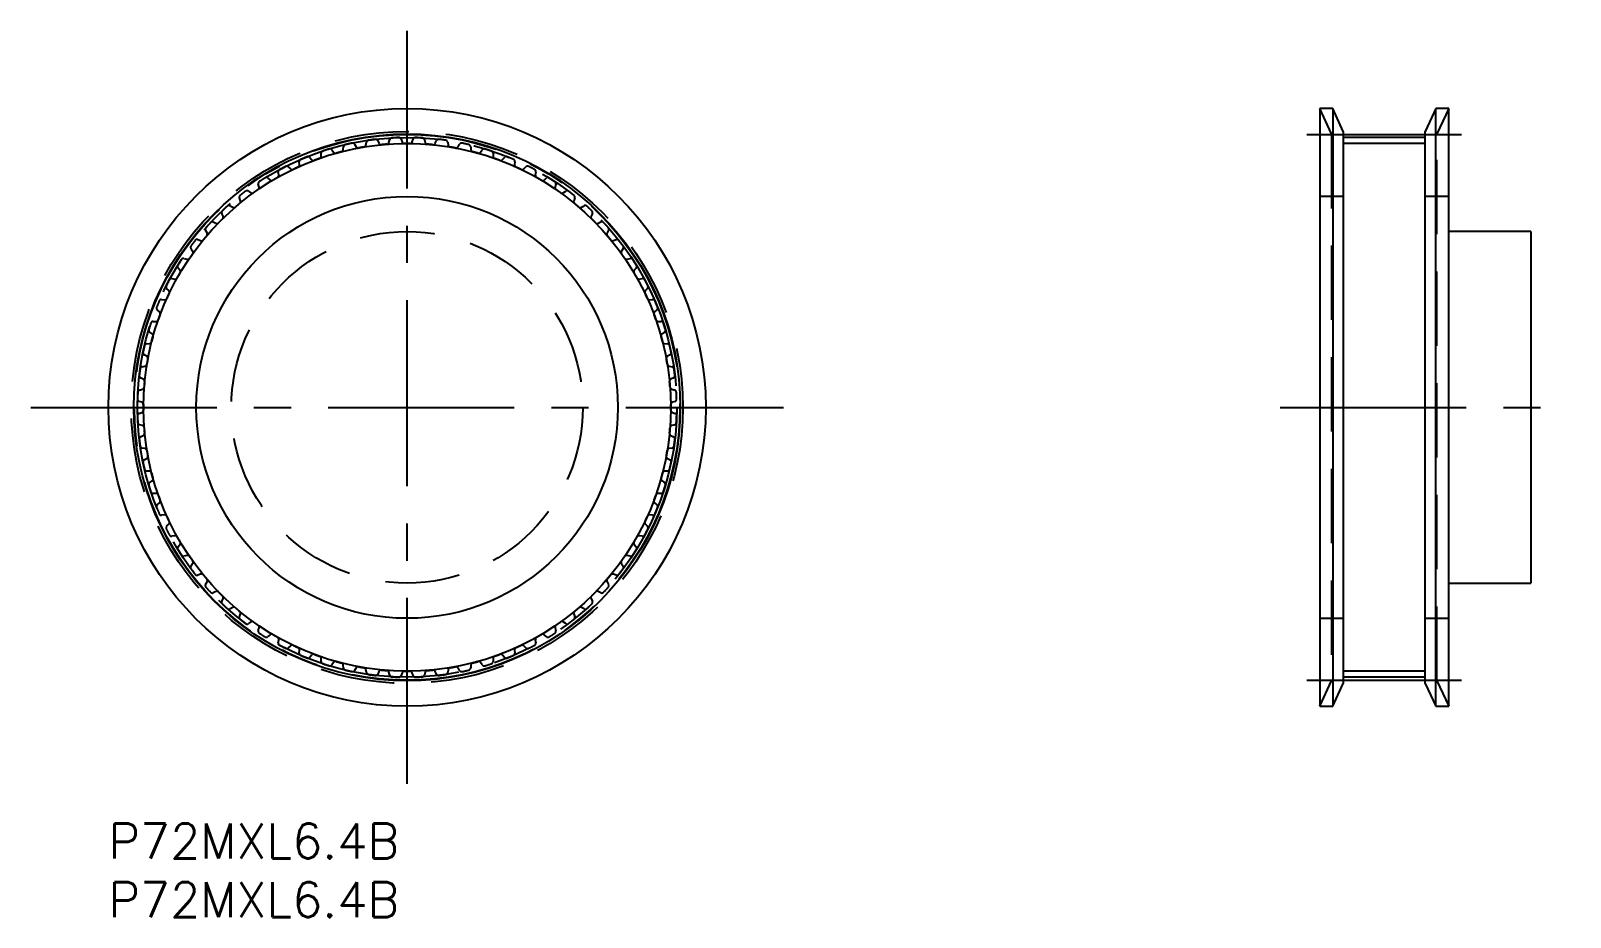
# Model space of a CAD drawing. Extents: x -7 to 125, y -8 to 68.
import ezdxf

# ---------------------------------------------------------------- set-up
doc = ezdxf.new("R2010")
doc.units = 0
doc.header["$LTSCALE"] = 0.5
for name, pattern in [('CENTER', [50.8, 31.75, -6.35, 6.35, -6.35]), ('DASHED', [19.05, 12.7, -6.35]), ('PHANTOM', [63.5, 31.75, -6.35, 6.35, -6.35, 6.35, -6.35])]:
    doc.linetypes.add(name, pattern=pattern)
for name, color, linetype in [('MSM_CENTER', 1, 'CENTER'), ('MSM_CONTINUOUS', 7, 'CONTINUOUS'), ('MSM_DASHED', 4, 'DASHED'), ('MSM_IMAGINARY', 6, 'PHANTOM'), ('MSM_NARROW', 5, 'CONTINUOUS'), ('MSM_PART_NUMBER', 7, 'CONTINUOUS')]:
    doc.layers.add(name, color=color, linetype=linetype)
doc.styles.get("Standard").update_dxf_attribs({"font": 'txt.shx', "height": 3, "bigfont": 'bigfont.shx'})

msp = doc.modelspace()

# ---------------------------------------------------------------- linework, layer by layer
at = {"layer": 'MSM_CENTER'}
for p, q in [((25.5, 3.37), (25.5, 67.63)), ((102.34, 58.78), (115.54, 58.78)), ((-6.63, 35.5), (57.63, 35.5)), ((100.06, 35.5), (124.81, 35.5)), ((102.34, 12.22), (115.54, 12.22))]:
    msp.add_line(p, q, dxfattribs=at)
msp.add_circle((25.5, 35.5), 23.29, dxfattribs=at)
at = {"layer": 'MSM_CONTINUOUS'}
for p, q in [((104.54, 61), (103.44, 61)), ((103.44, 61), (103.44, 10)), ((105.44, 59.05), (104.54, 61)), ((104.54, 61), (104.54, 10)), ((113.34, 61), (112.44, 59.05)), ((114.44, 61), (113.34, 61)), ((113.34, 10), (113.34, 61)), ((114.44, 10), (114.44, 61)), ((105.44, 59.05), (105.44, 11.95)), ((112.44, 58.53), (105.44, 58.53)), ((112.44, 11.95), (112.44, 59.05)), ((121.44, 50.5), (114.44, 50.5)), ((121.44, 50.5), (121.44, 20.5)), ((114.44, 20.5), (121.44, 20.5)), ((104.54, 10), (105.44, 11.95)), ((112.44, 12.47), (105.44, 12.47)), ((112.44, 11.95), (113.34, 10)), ((103.44, 10), (104.54, 10)), ((113.34, 10), (114.44, 10))]:
    msp.add_line(p, q, dxfattribs=at)
for radius in [25.5, 23.33, 18]:
    msp.add_circle((25.5, 35.5), radius, dxfattribs=at)
at = {"layer": 'MSM_DASHED'}
for p, q in [((104.44, 58.83), (103.44, 61)), ((114.44, 61), (113.44, 58.83)), ((21.02, 57.95), (21.14, 57.73)), ((21.99, 57.88), (22.03, 58.13)), ((22.99, 58.26), (23.1, 58.03)), ((23.95, 58.1), (24.02, 58.35)), ((24.99, 58.39), (25.07, 58.15)), ((25.93, 58.15), (26.01, 58.39)), ((26.98, 58.35), (27.05, 58.1)), ((27.9, 58.03), (28.01, 58.26)), ((28.97, 58.13), (29.01, 57.88)), ((29.86, 57.73), (29.98, 57.95)), ((104.44, 58.83), (104.44, 12.17)), ((113.44, 12.17), (113.44, 58.83)), ((17.19, 56.83), (17.35, 56.64)), ((18.16, 56.93), (18.16, 57.18)), ((19.08, 57.47), (19.22, 57.27)), ((20.05, 57.49), (20.07, 57.74)), ((30.93, 57.74), (30.95, 57.49)), ((31.78, 57.27), (31.92, 57.47)), ((32.84, 57.18), (32.84, 56.93)), ((33.65, 56.64), (33.81, 56.83)), ((14.55, 55.33), (14.5, 55.58)), ((15.36, 56.03), (15.54, 55.85)), ((16.32, 56.21), (16.29, 56.46)), ((34.71, 56.46), (34.68, 56.21)), ((35.46, 55.85), (35.64, 56.03)), ((36.5, 55.58), (36.45, 55.33)), ((11.95, 53.95), (12.16, 53.81)), ((12.86, 54.3), (12.79, 54.54)), ((13.61, 55.06), (13.8, 54.9)), ((37.2, 54.9), (37.39, 55.06)), ((38.21, 54.54), (38.14, 54.3)), ((38.84, 53.81), (39.05, 53.95)), ((10.39, 52.7), (10.61, 52.58)), ((11.27, 53.13), (11.18, 53.36)), ((39.82, 53.36), (39.73, 53.13)), ((40.39, 52.58), (40.61, 52.7)), ((105.44, 53.5), (103.44, 53.5)), ((114.44, 53.5), (112.44, 53.5)), ((8.95, 51.32), (9.18, 51.21)), ((9.79, 51.82), (9.68, 52.05)), ((41.32, 52.05), (41.21, 51.82)), ((41.82, 51.21), (42.05, 51.32)), ((8.42, 50.39), (8.3, 50.61)), ((42.7, 50.61), (42.58, 50.39)), ((7.19, 48.84), (7.05, 49.05)), ((7.64, 49.82), (7.87, 49.73)), ((43.13, 49.73), (43.36, 49.82)), ((43.95, 49.05), (43.81, 48.84)), ((6.1, 47.2), (5.94, 47.39)), ((6.46, 48.21), (6.7, 48.14)), ((44.3, 48.14), (44.54, 48.21)), ((45.06, 47.39), (44.9, 47.2)), ((5.42, 46.5), (5.67, 46.45)), ((45.33, 46.45), (45.58, 46.5)), ((4.54, 44.71), (4.79, 44.68)), ((5.15, 45.46), (4.97, 45.64)), ((46.03, 45.64), (45.85, 45.46)), ((46.21, 44.68), (46.46, 44.71)), ((4.36, 43.65), (4.17, 43.81)), ((46.83, 43.81), (46.64, 43.65)), ((3.82, 42.84), (4.07, 42.84)), ((46.93, 42.84), (47.18, 42.84)), ((3.26, 40.93), (3.51, 40.95)), ((3.73, 41.78), (3.53, 41.92)), ((47.47, 41.92), (47.27, 41.78)), ((47.49, 40.95), (47.74, 40.93)), ((3.27, 39.86), (3.05, 39.98)), ((47.95, 39.98), (47.73, 39.86)), ((2.87, 38.97), (3.12, 39.01)), ((47.88, 39.01), (48.13, 38.97)), ((2.65, 36.98), (2.9, 37.05)), ((2.97, 37.9), (2.74, 38.01)), ((48.26, 38.01), (48.03, 37.9)), ((48.1, 37.05), (48.35, 36.98)), ((2.85, 35.93), (2.61, 36.01)), ((48.39, 36.01), (48.15, 35.93)), ((2.61, 34.99), (2.85, 35.07)), ((48.15, 35.07), (48.39, 34.99)), ((2.9, 33.95), (2.65, 34.02)), ((2.74, 32.99), (2.97, 33.1)), ((48.03, 33.1), (48.26, 32.99)), ((48.35, 34.02), (48.1, 33.95)), ((3.12, 31.99), (2.87, 32.03)), ((48.13, 32.03), (47.88, 31.99)), ((3.05, 31.02), (3.27, 31.14)), ((47.73, 31.14), (47.95, 31.02)), ((3.51, 30.05), (3.26, 30.07)), ((3.53, 29.08), (3.73, 29.22)), ((47.27, 29.22), (47.47, 29.08)), ((47.74, 30.07), (47.49, 30.05)), ((4.07, 28.16), (3.82, 28.16)), ((47.18, 28.16), (46.93, 28.16)), ((4.17, 27.19), (4.36, 27.35)), ((4.79, 26.32), (4.54, 26.29)), ((46.46, 26.29), (46.21, 26.32)), ((46.64, 27.35), (46.83, 27.19)), ((4.97, 25.36), (5.15, 25.54)), ((45.85, 25.54), (46.03, 25.36)), ((5.67, 24.55), (5.42, 24.5)), ((5.94, 23.61), (6.1, 23.8)), ((44.9, 23.8), (45.06, 23.61)), ((45.58, 24.5), (45.33, 24.55)), ((6.7, 22.86), (6.46, 22.79)), ((44.54, 22.79), (44.3, 22.86)), ((7.05, 21.95), (7.19, 22.16)), ((7.87, 21.27), (7.64, 21.18)), ((43.36, 21.18), (43.13, 21.27)), ((43.81, 22.16), (43.95, 21.95)), ((8.3, 20.39), (8.42, 20.61)), ((9.18, 19.79), (8.95, 19.68)), ((42.05, 19.68), (41.82, 19.79)), ((42.58, 20.61), (42.7, 20.39)), ((9.68, 18.95), (9.79, 19.18)), ((10.61, 18.42), (10.39, 18.3)), ((40.61, 18.3), (40.39, 18.42)), ((41.21, 19.18), (41.32, 18.95)), ((11.18, 17.64), (11.27, 17.87)), ((12.16, 17.19), (11.95, 17.05)), ((39.05, 17.05), (38.84, 17.19)), ((39.73, 17.87), (39.82, 17.64)), ((103.44, 17.5), (105.44, 17.5)), ((112.44, 17.5), (114.44, 17.5)), ((12.79, 16.46), (12.86, 16.7)), ((13.8, 16.1), (13.61, 15.94)), ((37.39, 15.94), (37.2, 16.1)), ((38.14, 16.7), (38.21, 16.46)), ((14.5, 15.42), (14.55, 15.67)), ((15.54, 15.15), (15.36, 14.97)), ((16.29, 14.54), (16.32, 14.79)), ((34.68, 14.79), (34.71, 14.54)), ((35.64, 14.97), (35.46, 15.15)), ((36.45, 15.67), (36.5, 15.42)), ((17.35, 14.36), (17.19, 14.17)), ((18.16, 13.82), (18.16, 14.07)), ((19.22, 13.73), (19.08, 13.53)), ((20.07, 13.26), (20.05, 13.51)), ((21.14, 13.27), (21.02, 13.05)), ((29.98, 13.05), (29.86, 13.27)), ((30.95, 13.51), (30.93, 13.26)), ((31.92, 13.53), (31.78, 13.73)), ((32.84, 14.07), (32.84, 13.82)), ((33.81, 14.17), (33.65, 14.36)), ((22.03, 12.87), (21.99, 13.12)), ((23.1, 12.97), (22.99, 12.74)), ((24.02, 12.65), (23.95, 12.9)), ((25.07, 12.85), (24.99, 12.61)), ((26.01, 12.61), (25.93, 12.85)), ((27.05, 12.9), (26.98, 12.65)), ((28.01, 12.74), (27.9, 12.97)), ((29.01, 13.12), (28.97, 12.87)), ((103.44, 10), (104.44, 12.17)), ((113.44, 12.17), (114.44, 10))]:
    msp.add_line(p, q, dxfattribs=at)
for radius in [23.55, 15]:
    msp.add_circle((25.5, 35.5), radius, dxfattribs=at)
for centre, radius, start, end in [((20.27, 57.72), 0.2, 103.2357, 175), ((25.5, 35.5), 23.03, 101.7643, 103.2357), ((20.85, 57.85), 0.2, 30, 101.7643), ((21.79, 57.92), 0.2, 279.3931, 350), ((22.23, 58.09), 0.2, 98.2357, 170), ((25.5, 35.5), 23.03, 96.7643, 98.2357), ((22.81, 58.17), 0.2, 25, 96.7643), ((23.28, 58.11), 0.2, 205, 275.6069), ((25.5, 35.5), 22.52, 94.3931, 95.6069), ((23.76, 58.15), 0.2, 274.3931, 345), ((24.21, 58.29), 0.2, 93.2357, 165), ((25.5, 35.5), 23.03, 91.7643, 93.2357), ((24.8, 58.32), 0.2, 20, 91.7643), ((25.26, 58.22), 0.2, 200, 270.6069), ((25.5, 35.5), 22.52, 89.3931, 90.6069), ((25.74, 58.22), 0.2, 269.3931, 340), ((26.2, 58.32), 0.2, 88.2357, 160), ((25.5, 35.5), 23.03, 86.7643, 88.2357), ((26.79, 58.29), 0.2, 15, 86.7643), ((27.24, 58.15), 0.2, 195, 265.6069), ((25.5, 35.5), 22.52, 84.3931, 85.6069), ((27.72, 58.11), 0.2, 264.3931, 335), ((28.19, 58.17), 0.2, 83.2357, 155), ((25.5, 35.5), 23.03, 81.7643, 83.2357), ((28.77, 58.09), 0.2, 10, 81.7643), ((29.21, 57.92), 0.2, 190, 260.6069), ((30.15, 57.85), 0.2, 78.2357, 150), ((25.5, 35.5), 23.03, 76.7643, 78.2357), ((30.73, 57.72), 0.2, 5, 76.7643), ((16.49, 56.48), 0.2, 113.2357, 185), ((25.5, 35.5), 23.03, 111.7643, 113.2357), ((17.03, 56.7), 0.2, 40, 111.7644), ((17.5, 56.77), 0.2, 220, 290.6069), ((25.5, 35.5), 22.52, 109.3931, 110.6069), ((17.96, 56.93), 0.2, 289.3931, 0), ((18.36, 57.18), 0.2, 108.2357, 180), ((25.5, 35.5), 23.03, 106.7643, 108.2357), ((18.92, 57.36), 0.2, 35, 106.7643), ((19.39, 57.38), 0.2, 215, 285.6069), ((25.5, 35.5), 22.52, 104.3931, 105.6069), ((19.85, 57.51), 0.2, 284.3931, 355), ((21.32, 57.83), 0.2, 210, 280.6069), ((25.5, 35.5), 22.52, 99.3931, 100.6069), ((25.5, 35.5), 22.52, 79.3931, 80.6069), ((29.68, 57.83), 0.2, 259.3931, 330), ((31.15, 57.51), 0.2, 185, 255.6069), ((25.5, 35.5), 22.52, 74.3931, 75.6069), ((31.61, 57.38), 0.2, 254.3931, 325), ((32.08, 57.36), 0.2, 73.2357, 145), ((25.5, 35.5), 23.03, 71.7643, 73.2357), ((32.64, 57.18), 0.2, 0, 71.7643), ((33.04, 56.93), 0.2, 180, 250.6069), ((25.5, 35.5), 22.52, 69.3931, 70.6069), ((33.5, 56.77), 0.2, 249.3931, 320), ((33.97, 56.7), 0.2, 68.2357, 140), ((25.5, 35.5), 23.03, 66.7643, 68.2357), ((34.51, 56.48), 0.2, 355, 66.7643), ((14.35, 55.3), 0.2, 299.3931, 10), ((14.7, 55.61), 0.2, 118.2357, 190), ((25.5, 35.5), 23.03, 116.7643, 118.2357), ((15.22, 55.88), 0.2, 45, 116.7643), ((15.68, 55.99), 0.2, 225, 295.6069), ((25.5, 35.5), 22.52, 114.3931, 115.6069), ((16.12, 56.19), 0.2, 294.3931, 5), ((34.88, 56.19), 0.2, 175, 245.6069), ((25.5, 35.5), 22.52, 64.3931, 65.6069), ((35.32, 55.99), 0.2, 244.3931, 315), ((35.78, 55.88), 0.2, 63.2357, 135), ((25.5, 35.5), 23.03, 61.7643, 63.2357), ((36.3, 55.61), 0.2, 350, 61.7643), ((36.65, 55.3), 0.2, 170, 240.6069), ((25.5, 35.5), 23.03, 126.7643, 128.2357), ((11.84, 53.79), 0.2, 55, 126.7643), ((25.5, 35.5), 22.52, 124.3931, 125.6069), ((12.67, 54.25), 0.2, 304.3931, 15), ((12.99, 54.6), 0.2, 123.2357, 195), ((25.5, 35.5), 23.03, 121.7643, 123.2357), ((13.48, 54.91), 0.2, 50, 121.7643), ((13.93, 55.05), 0.2, 230, 300.6069), ((25.5, 35.5), 22.52, 119.3931, 120.6069), ((25.5, 35.5), 22.52, 59.3931, 60.6069), ((37.07, 55.05), 0.2, 239.3931, 310), ((37.52, 54.91), 0.2, 58.2357, 130), ((25.5, 35.5), 23.03, 56.7643, 58.2357), ((38.01, 54.6), 0.2, 345, 56.7643), ((38.33, 54.25), 0.2, 165, 235.6069), ((25.5, 35.5), 22.52, 54.3931, 55.6069), ((39.16, 53.79), 0.2, 53.2357, 125), ((25.5, 35.5), 23.03, 51.7643, 53.2357), ((25.5, 35.5), 23.03, 131.7643, 133.2357), ((10.29, 52.53), 0.2, 60, 131.7643), ((10.71, 52.75), 0.2, 240, 310.6069), ((25.5, 35.5), 22.52, 129.3931, 130.6069), ((11.37, 53.43), 0.2, 128.2357, 200), ((11.08, 53.06), 0.2, 309.3931, 20), ((12.27, 53.97), 0.2, 235, 305.6069), ((38.73, 53.97), 0.2, 234.3931, 305), ((39.92, 53.06), 0.2, 160, 230.6069), ((39.63, 53.43), 0.2, 340, 51.7643), ((25.5, 35.5), 22.52, 49.3931, 50.6069), ((40.29, 52.75), 0.2, 229.3931, 300), ((40.71, 52.53), 0.2, 48.2357, 120), ((25.5, 35.5), 23.03, 46.7643, 48.2357), ((25.5, 35.5), 23.03, 136.7643, 138.2357), ((8.87, 51.14), 0.2, 65, 136.7643), ((25.5, 35.5), 22.52, 134.3931, 135.6069), ((9.86, 52.13), 0.2, 133.2357, 205), ((9.61, 51.73), 0.2, 314.3931, 25), ((41.39, 51.73), 0.2, 155, 225.6069), ((25.5, 35.5), 22.52, 44.3931, 45.6069), ((41.14, 52.13), 0.2, 335, 46.7643), ((42.13, 51.14), 0.2, 43.2357, 115), ((25.5, 35.5), 23.03, 41.7643, 43.2357), ((25.5, 35.5), 22.52, 139.3931, 140.6069), ((8.47, 50.71), 0.2, 138.2357, 210), ((8.25, 50.29), 0.2, 319.3931, 30), ((9.27, 51.39), 0.2, 245, 315.6069), ((41.73, 51.39), 0.2, 224.3931, 295), ((42.75, 50.29), 0.2, 150, 220.6069), ((25.5, 35.5), 22.52, 39.3931, 40.6069), ((42.53, 50.71), 0.2, 330, 41.7643), ((7.21, 49.16), 0.2, 143.2357, 215), ((25.5, 35.5), 23.03, 141.7643, 143.2357), ((7.03, 48.73), 0.2, 324.3931, 35), ((7.57, 49.63), 0.2, 70, 141.7643), ((7.94, 49.92), 0.2, 250, 320.6069), ((43.06, 49.92), 0.2, 219.3931, 290), ((43.43, 49.63), 0.2, 38.2357, 110), ((25.5, 35.5), 23.03, 36.7643, 38.2357), ((43.97, 48.73), 0.2, 145, 215.6069), ((43.79, 49.16), 0.2, 325, 36.7643), ((6.09, 47.52), 0.2, 148.2357, 220), ((25.5, 35.5), 23.03, 146.7643, 148.2357), ((6.4, 48.01), 0.2, 75, 146.7643), ((6.75, 48.33), 0.2, 255, 325.6069), ((25.5, 35.5), 22.52, 144.3931, 145.6069), ((25.5, 35.5), 22.52, 34.3931, 35.6069), ((44.25, 48.33), 0.2, 214.3931, 285), ((44.6, 48.01), 0.2, 33.2357, 105), ((25.5, 35.5), 23.03, 31.7643, 33.2357), ((44.91, 47.52), 0.2, 320, 31.7643), ((25.5, 35.5), 23.03, 151.7643, 153.2357), ((5.39, 46.3), 0.2, 80, 151.7643), ((5.7, 46.65), 0.2, 260, 330.6069), ((25.5, 35.5), 22.52, 149.3931, 150.6069), ((5.95, 47.07), 0.2, 329.3931, 40), ((45.05, 47.07), 0.2, 140, 210.6069), ((25.5, 35.5), 22.52, 29.3931, 30.6069), ((45.3, 46.65), 0.2, 209.3931, 280), ((45.61, 46.3), 0.2, 28.2357, 100), ((25.5, 35.5), 23.03, 26.7643, 28.2357), ((4.52, 44.51), 0.2, 85, 156.7643), ((4.81, 44.88), 0.2, 265, 335.6069), ((5.12, 45.78), 0.2, 153.2357, 225), ((25.5, 35.5), 22.52, 154.3931, 155.6069), ((5.01, 45.32), 0.2, 334.3931, 45), ((45.99, 45.32), 0.2, 135, 205.6069), ((25.5, 35.5), 22.52, 24.3931, 25.6069), ((46.19, 44.88), 0.2, 204.3931, 275), ((45.88, 45.78), 0.2, 315, 26.7643), ((46.48, 44.51), 0.2, 23.2357, 95), ((4.3, 43.97), 0.2, 158.2357, 230), ((25.5, 35.5), 23.03, 156.7643, 158.2357), ((25.5, 35.5), 22.52, 159.3931, 160.6069), ((4.23, 43.5), 0.2, 339.3931, 50), ((46.77, 43.5), 0.2, 130, 200.6069), ((25.5, 35.5), 22.52, 19.3931, 20.6069), ((25.5, 35.5), 23.03, 21.7643, 23.2357), ((46.7, 43.97), 0.2, 310, 21.7643), ((3.64, 42.08), 0.2, 163.2357, 235), ((25.5, 35.5), 23.03, 161.7643, 163.2357), ((3.82, 42.64), 0.2, 90, 161.7643), ((4.07, 43.04), 0.2, 270, 340.6069), ((46.93, 43.04), 0.2, 199.3931, 270), ((47.18, 42.64), 0.2, 18.2357, 90), ((25.5, 35.5), 23.03, 16.7643, 18.2357), ((47.36, 42.08), 0.2, 305, 16.7643), ((25.5, 35.5), 23.03, 166.7643, 168.2357), ((3.28, 40.73), 0.2, 95, 166.7643), ((3.49, 41.15), 0.2, 275, 345.6069), ((25.5, 35.5), 22.52, 164.3931, 165.6069), ((3.62, 41.61), 0.2, 344.3931, 55), ((47.38, 41.61), 0.2, 125, 195.6069), ((25.5, 35.5), 22.52, 14.3931, 15.6069), ((47.51, 41.15), 0.2, 194.3931, 265), ((47.72, 40.73), 0.2, 13.2357, 85), ((25.5, 35.5), 23.03, 11.7643, 13.2357), ((3.15, 40.15), 0.2, 168.2357, 240), ((3.17, 39.68), 0.2, 349.3931, 60), ((25.5, 35.5), 22.52, 169.3931, 170.6069), ((47.83, 39.68), 0.2, 120, 190.6069), ((25.5, 35.5), 22.52, 9.3931, 10.6069), ((47.85, 40.15), 0.2, 300, 11.7642), ((25.5, 35.5), 23.03, 171.7643, 173.2357), ((2.83, 38.19), 0.2, 173.2357, 245), ((2.91, 38.77), 0.2, 100, 171.7643), ((3.08, 39.21), 0.2, 280, 350.6069), ((47.92, 39.21), 0.2, 189.3931, 260), ((48.09, 38.77), 0.2, 8.2357, 80), ((48.17, 38.19), 0.2, 295, 6.7642), ((25.5, 35.5), 23.03, 6.7643, 8.2357), ((2.71, 36.79), 0.2, 105, 176.7643), ((2.85, 37.24), 0.2, 285, 355.6069), ((2.89, 37.72), 0.2, 354.3931, 65), ((25.5, 35.5), 22.52, 174.3931, 175.6069), ((48.11, 37.72), 0.2, 115, 185.6069), ((25.5, 35.5), 22.52, 4.3931, 5.6069), ((48.15, 37.24), 0.2, 184.3931, 255), ((48.29, 36.79), 0.2, 3.2357, 75), ((25.5, 35.5), 23.03, 176.7643, 178.2357), ((2.68, 36.2), 0.2, 178.2357, 250), ((2.78, 35.74), 0.2, 359.3931, 70), ((25.5, 35.5), 22.52, 179.3931, 180.6069), ((48.22, 35.74), 0.2, 110, 180.6069), ((25.5, 35.5), 22.52, 359.3931, 0.6069), ((48.32, 36.2), 0.2, 290, 1.7642), ((25.5, 35.5), 23.03, 1.7643, 3.2357), ((2.68, 34.8), 0.2, 110, 181.7643), ((25.5, 35.5), 23.03, 181.7643, 183.2357), ((2.71, 34.21), 0.2, 183.2357, 255), ((2.78, 35.26), 0.2, 290, 0.6069), ((48.22, 35.26), 0.2, 179.3931, 250), ((48.29, 34.21), 0.2, 285, 356.7642), ((48.32, 34.8), 0.2, 358.2357, 70), ((25.5, 35.5), 23.03, 356.7643, 358.2357), ((2.83, 32.81), 0.2, 115, 186.7643), ((2.85, 33.76), 0.2, 4.3931, 75), ((2.89, 33.28), 0.2, 295, 5.6069), ((25.5, 35.5), 22.52, 184.3931, 185.6069), ((25.5, 35.5), 22.52, 354.3931, 355.6069), ((48.11, 33.28), 0.2, 174.3931, 245), ((48.15, 33.76), 0.2, 105, 175.6069), ((48.17, 32.81), 0.2, 353.2357, 65), ((25.5, 35.5), 23.03, 186.7643, 188.2357), ((2.91, 32.23), 0.2, 188.2357, 260), ((3.08, 31.79), 0.2, 9.3931, 80), ((25.5, 35.5), 22.52, 189.3931, 190.6069), ((25.5, 35.5), 22.52, 349.3931, 350.6069), ((47.92, 31.79), 0.2, 100, 170.6069), ((48.09, 32.23), 0.2, 280, 351.7642), ((25.5, 35.5), 23.03, 351.7643, 353.2357), ((3.15, 30.85), 0.2, 120, 191.7643), ((25.5, 35.5), 23.03, 191.7643, 193.2357), ((3.17, 31.32), 0.2, 300, 10.6069), ((47.83, 31.32), 0.2, 169.3931, 240), ((25.5, 35.5), 23.03, 346.7643, 348.2357), ((47.85, 30.85), 0.2, 348.2357, 60), ((3.28, 30.27), 0.2, 193.2357, 265), ((3.64, 28.92), 0.2, 125, 196.7644), ((3.49, 29.85), 0.2, 14.3931, 85), ((25.5, 35.5), 22.52, 194.3931, 195.6069), ((3.62, 29.39), 0.2, 305, 15.6069), ((47.38, 29.39), 0.2, 164.3931, 235), ((25.5, 35.5), 22.52, 344.3931, 345.6069), ((47.51, 29.85), 0.2, 95, 165.6069), ((47.36, 28.92), 0.2, 343.2357, 55), ((47.72, 30.27), 0.2, 275, 346.7644), ((25.5, 35.5), 23.03, 196.7643, 198.2357), ((3.82, 28.36), 0.2, 198.2357, 270), ((4.07, 27.96), 0.2, 19.3931, 90), ((25.5, 35.5), 22.52, 199.3931, 200.6069), ((25.5, 35.5), 22.52, 339.3931, 340.6069), ((46.93, 27.96), 0.2, 90, 160.6069), ((47.18, 28.36), 0.2, 270, 341.7642), ((25.5, 35.5), 23.03, 341.7643, 343.2357), ((4.3, 27.03), 0.2, 130, 201.7643), ((25.5, 35.5), 23.03, 201.7643, 203.2357), ((4.52, 26.49), 0.2, 203.2357, 275), ((4.23, 27.5), 0.2, 310, 20.6069), ((4.81, 26.12), 0.2, 24.3931, 95), ((46.19, 26.12), 0.2, 85, 155.6069), ((46.48, 26.49), 0.2, 265, 336.7642), ((46.77, 27.5), 0.2, 159.3931, 230), ((25.5, 35.5), 23.03, 336.7643, 338.2357), ((46.7, 27.03), 0.2, 338.2357, 50), ((5.12, 25.22), 0.2, 135, 206.7644), ((25.5, 35.5), 23.03, 206.7643, 208.2357), ((25.5, 35.5), 22.52, 204.3931, 205.6069), ((5.01, 25.68), 0.2, 315, 25.6069), ((45.99, 25.68), 0.2, 154.3931, 225), ((25.5, 35.5), 23.03, 331.7643, 333.2357), ((25.5, 35.5), 22.52, 334.3931, 335.6069), ((45.88, 25.22), 0.2, 333.2357, 45), ((5.39, 24.7), 0.2, 208.2357, 280), ((5.7, 24.35), 0.2, 29.3931, 100), ((25.5, 35.5), 22.52, 209.3931, 210.6069), ((5.95, 23.93), 0.2, 320, 30.6069), ((45.05, 23.93), 0.2, 149.3931, 220), ((25.5, 35.5), 22.52, 329.3931, 330.6069), ((45.3, 24.35), 0.2, 80, 150.6069), ((45.61, 24.7), 0.2, 260, 331.7642), ((6.09, 23.48), 0.2, 140, 211.7644), ((25.5, 35.5), 23.03, 211.7643, 213.2357), ((6.4, 22.99), 0.2, 213.2357, 285), ((6.75, 22.67), 0.2, 34.3931, 105), ((25.5, 35.5), 22.52, 214.3931, 215.6069), ((7.03, 22.27), 0.2, 325, 35.6069), ((43.97, 22.27), 0.2, 144.3931, 215), ((25.5, 35.5), 22.52, 324.3931, 325.6069), ((44.25, 22.67), 0.2, 75, 145.6069), ((44.6, 22.99), 0.2, 255, 326.7644), ((25.5, 35.5), 23.03, 326.7643, 328.2357), ((44.91, 23.48), 0.2, 328.2357, 40), ((7.21, 21.84), 0.2, 145, 216.7643), ((25.5, 35.5), 23.03, 216.7643, 218.2357), ((7.57, 21.37), 0.2, 218.2357, 290), ((7.94, 21.08), 0.2, 39.3931, 110), ((25.5, 35.5), 22.52, 219.3931, 220.6069), ((25.5, 35.5), 22.52, 319.3931, 320.6069), ((43.06, 21.08), 0.2, 70, 140.6069), ((43.43, 21.37), 0.2, 250, 321.7644), ((25.5, 35.5), 23.03, 321.7643, 323.2357), ((43.79, 21.84), 0.2, 323.2357, 35), ((8.47, 20.29), 0.2, 150, 221.7643), ((25.5, 35.5), 23.03, 221.7643, 223.2357), ((8.25, 20.71), 0.2, 330, 40.6069), ((8.87, 19.86), 0.2, 223.2357, 295), ((9.27, 19.61), 0.2, 44.3931, 115), ((25.5, 35.5), 22.52, 224.3931, 225.6069), ((25.5, 35.5), 22.52, 314.3931, 315.6069), ((41.73, 19.61), 0.2, 65, 135.6069), ((42.13, 19.86), 0.2, 245, 316.7644), ((25.5, 35.5), 23.03, 316.7643, 318.2357), ((42.75, 20.71), 0.2, 139.3931, 210), ((42.53, 20.29), 0.2, 318.2357, 30), ((9.86, 18.87), 0.2, 155, 226.7643), ((25.5, 35.5), 23.03, 226.7643, 228.2357), ((9.61, 19.27), 0.2, 335, 45.6069), ((10.71, 18.25), 0.2, 49.3931, 120), ((25.5, 35.5), 22.52, 229.3931, 230.6069), ((25.5, 35.5), 22.52, 309.3931, 310.6069), ((40.29, 18.25), 0.2, 60, 130.6069), ((25.5, 35.5), 23.03, 311.7643, 313.2357), ((41.39, 19.27), 0.2, 134.3931, 205), ((41.14, 18.87), 0.2, 313.2357, 25), ((10.29, 18.47), 0.2, 228.2357, 300), ((11.37, 17.57), 0.2, 160, 231.7643), ((11.08, 17.94), 0.2, 340, 50.6069), ((25.5, 35.5), 23.03, 231.7643, 233.2357), ((12.27, 17.03), 0.2, 54.3931, 125), ((25.5, 35.5), 22.52, 234.3931, 235.6069), ((25.5, 35.5), 22.52, 304.3931, 305.6069), ((38.73, 17.03), 0.2, 55, 125.6069), ((25.5, 35.5), 23.03, 306.7643, 308.2357), ((39.92, 17.94), 0.2, 129.3931, 200), ((39.63, 17.57), 0.2, 308.2357, 20), ((40.71, 18.47), 0.2, 240, 311.7643), ((11.84, 17.21), 0.2, 233.2357, 305), ((12.67, 16.75), 0.2, 345, 55.6069), ((12.99, 16.4), 0.2, 165, 236.7643), ((25.5, 35.5), 23.03, 236.7643, 238.2357), ((13.48, 16.09), 0.2, 238.2357, 310), ((13.93, 15.95), 0.2, 59.3931, 130), ((25.5, 35.5), 22.52, 239.3931, 240.6069), ((14.35, 15.7), 0.2, 350, 60.6069), ((36.65, 15.7), 0.2, 119.3931, 190), ((25.5, 35.5), 22.52, 299.3931, 300.6069), ((37.07, 15.95), 0.2, 50, 120.6069), ((37.52, 16.09), 0.2, 230, 301.7644), ((25.5, 35.5), 23.03, 301.7643, 303.2357), ((38.01, 16.4), 0.2, 303.2357, 15), ((38.33, 16.75), 0.2, 124.3931, 195), ((39.16, 17.21), 0.2, 235, 306.7644), ((14.7, 15.39), 0.2, 170, 241.7643), ((25.5, 35.5), 23.03, 241.7643, 243.2357), ((15.22, 15.12), 0.2, 243.2357, 315), ((15.68, 15.01), 0.2, 64.3931, 135), ((25.5, 35.5), 22.52, 244.3931, 245.6069), ((16.12, 14.81), 0.2, 355, 65.6069), ((16.49, 14.52), 0.2, 175, 246.7644), ((34.51, 14.52), 0.2, 293.2357, 5), ((34.88, 14.81), 0.2, 114.3931, 185), ((25.5, 35.5), 22.52, 294.3931, 295.6069), ((35.32, 15.01), 0.2, 45, 115.6069), ((35.78, 15.12), 0.2, 225, 296.7644), ((25.5, 35.5), 23.03, 296.7643, 298.2357), ((36.3, 15.39), 0.2, 298.2357, 10), ((25.5, 35.5), 23.03, 246.7643, 248.2357), ((17.03, 14.3), 0.2, 248.2357, 320), ((17.5, 14.23), 0.2, 69.3931, 140), ((25.5, 35.5), 22.52, 249.3931, 250.6069), ((17.96, 14.07), 0.2, 0, 70.6069), ((18.36, 13.82), 0.2, 180, 251.7643), ((25.5, 35.5), 23.03, 251.7643, 253.2357), ((18.92, 13.64), 0.2, 253.2357, 325), ((19.39, 13.62), 0.2, 74.3931, 145), ((25.5, 35.5), 22.52, 254.3931, 255.6069), ((19.85, 13.49), 0.2, 5, 75.6069), ((20.27, 13.28), 0.2, 185, 256.7643), ((21.32, 13.17), 0.2, 79.3931, 150), ((25.5, 35.5), 22.52, 259.3931, 260.6069), ((21.79, 13.08), 0.2, 10, 80.6069), ((29.21, 13.08), 0.2, 99.3931, 170), ((25.5, 35.5), 22.52, 279.3931, 280.6069), ((29.68, 13.17), 0.2, 30, 100.6069), ((30.73, 13.28), 0.2, 283.2357, 355), ((31.15, 13.49), 0.2, 104.3931, 175), ((25.5, 35.5), 22.52, 284.3931, 285.6069), ((31.61, 13.62), 0.2, 35, 105.6069), ((32.08, 13.64), 0.2, 215, 286.7644), ((25.5, 35.5), 23.03, 286.7643, 288.2357), ((32.64, 13.82), 0.2, 288.2357, 0), ((33.04, 14.07), 0.2, 109.3931, 180), ((25.5, 35.5), 22.52, 289.3931, 290.6069), ((33.5, 14.23), 0.2, 40, 110.6069), ((33.97, 14.3), 0.2, 220, 291.7643), ((25.5, 35.5), 23.03, 291.7643, 293.2357), ((25.5, 35.5), 23.03, 256.7643, 258.2357), ((20.85, 13.15), 0.2, 258.2357, 330), ((22.23, 12.91), 0.2, 190, 261.7643), ((25.5, 35.5), 23.03, 261.7643, 263.2357), ((22.81, 12.83), 0.2, 263.2357, 335), ((23.28, 12.89), 0.2, 84.3931, 155), ((25.5, 35.5), 22.52, 264.3931, 265.6069), ((23.76, 12.85), 0.2, 15, 85.6069), ((24.21, 12.71), 0.2, 195, 266.7643), ((25.5, 35.5), 23.03, 266.7643, 268.2357), ((24.8, 12.68), 0.2, 268.2357, 340), ((25.26, 12.78), 0.2, 89.3931, 160), ((25.5, 35.5), 22.52, 269.3931, 270.6069), ((25.74, 12.78), 0.2, 20, 90.6069), ((26.2, 12.68), 0.2, 200, 271.7643), ((25.5, 35.5), 23.03, 271.7643, 273.2357), ((26.79, 12.71), 0.2, 273.2357, 345), ((27.24, 12.85), 0.2, 94.3931, 165), ((25.5, 35.5), 22.52, 274.3931, 275.6069), ((27.72, 12.89), 0.2, 25, 95.6069), ((28.19, 12.83), 0.2, 205, 276.7643), ((25.5, 35.5), 23.03, 276.7643, 278.2357), ((28.77, 12.91), 0.2, 278.2357, 350), ((30.15, 13.15), 0.2, 210, 281.7643), ((25.5, 35.5), 23.03, 281.7643, 283.2357)]:
    msp.add_arc(centre, radius, start, end, dxfattribs=at)
at = {"layer": 'MSM_IMAGINARY'}
msp.add_circle((25.5, 35.5), 23.03, dxfattribs=at)
at = {"layer": 'MSM_NARROW'}
for p, q in [((25.07, 58.15), (25.12, 58.02)), ((25.93, 58.15), (25.88, 58.02)), ((112.44, 58.02), (105.44, 58.02)), ((112.44, 12.98), (105.44, 12.98))]:
    msp.add_line(p, q, dxfattribs=at)
msp.add_circle((25.5, 35.5), 22.52, dxfattribs=at)

# ---------------------------------------------------------------- texts
at = {"layer": 'MSM_PART_NUMBER'}
for p in [(0, -3), (0, -8)]:
    msp.add_text('P72MXL6.4B', height=3, dxfattribs=at).set_placement(p)

doc.saveas('drawing.dxf')
